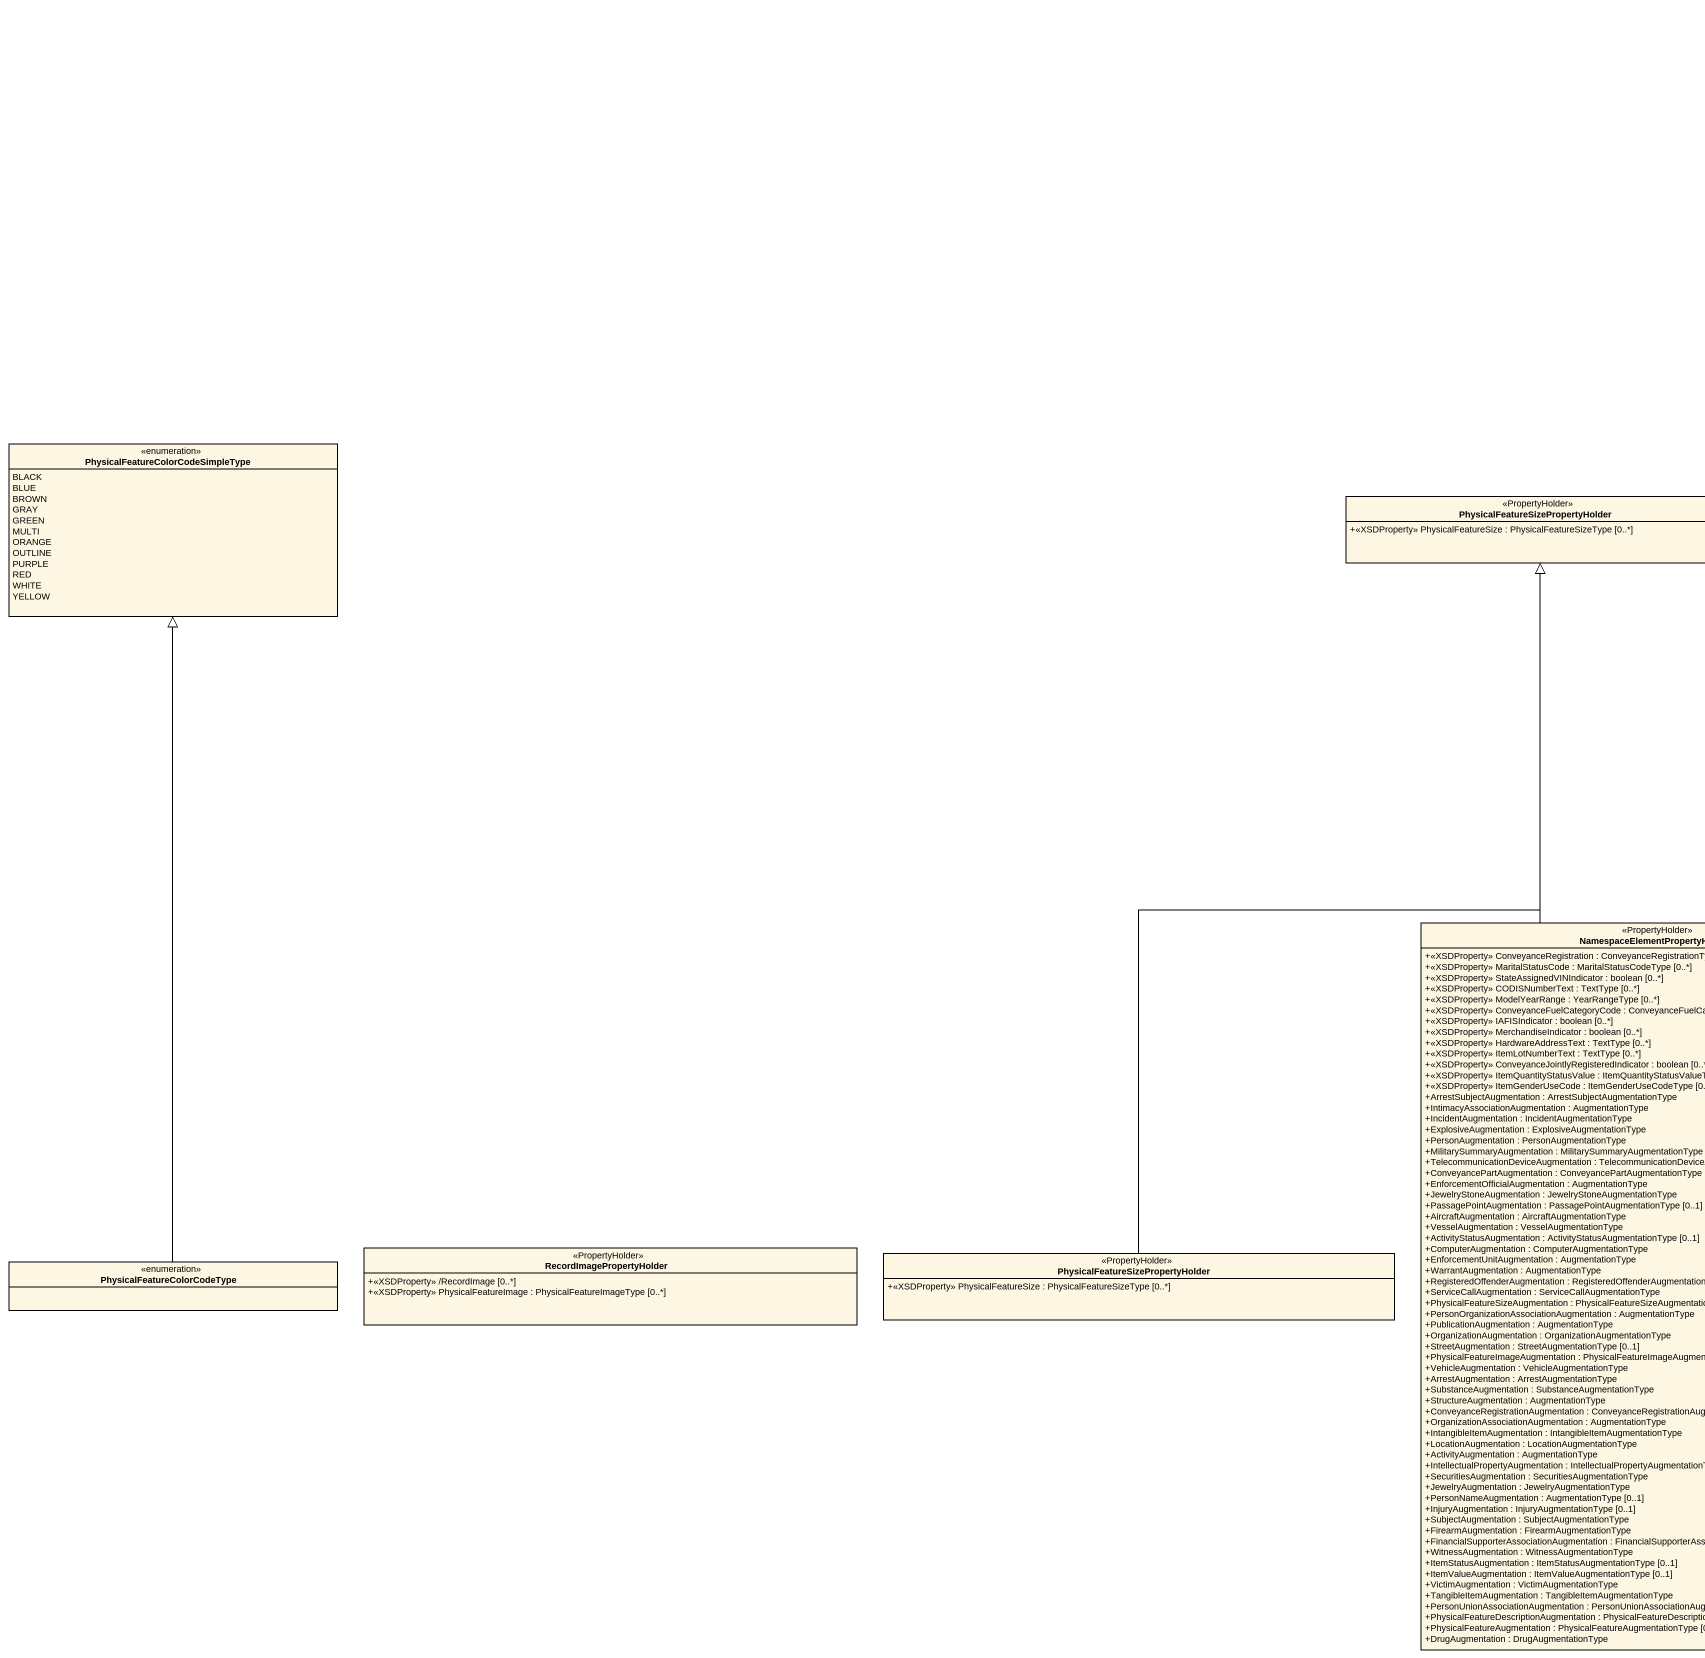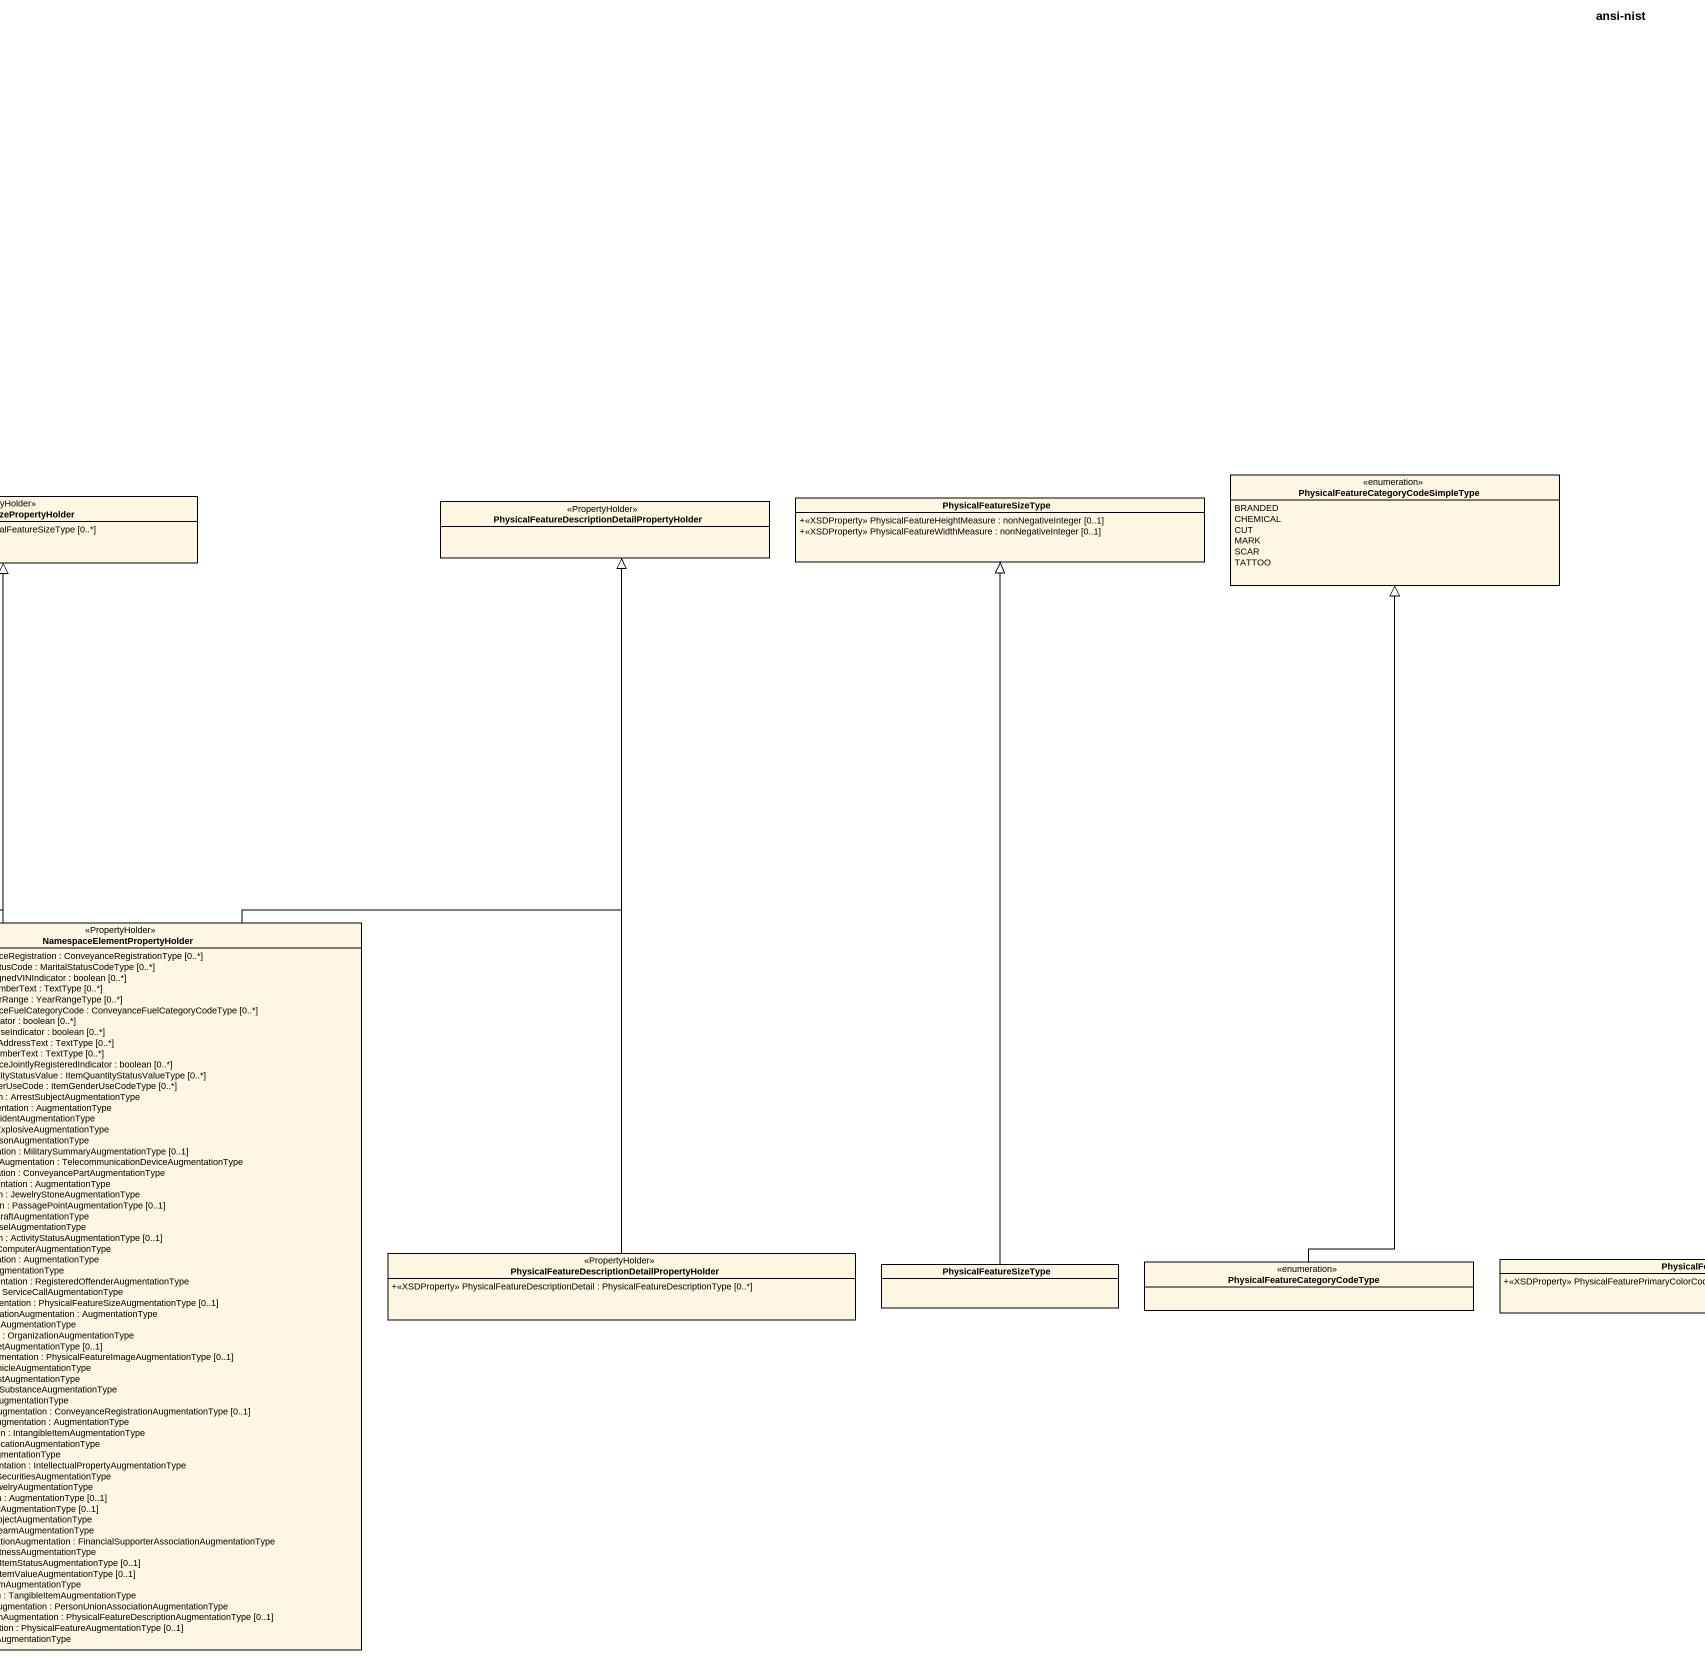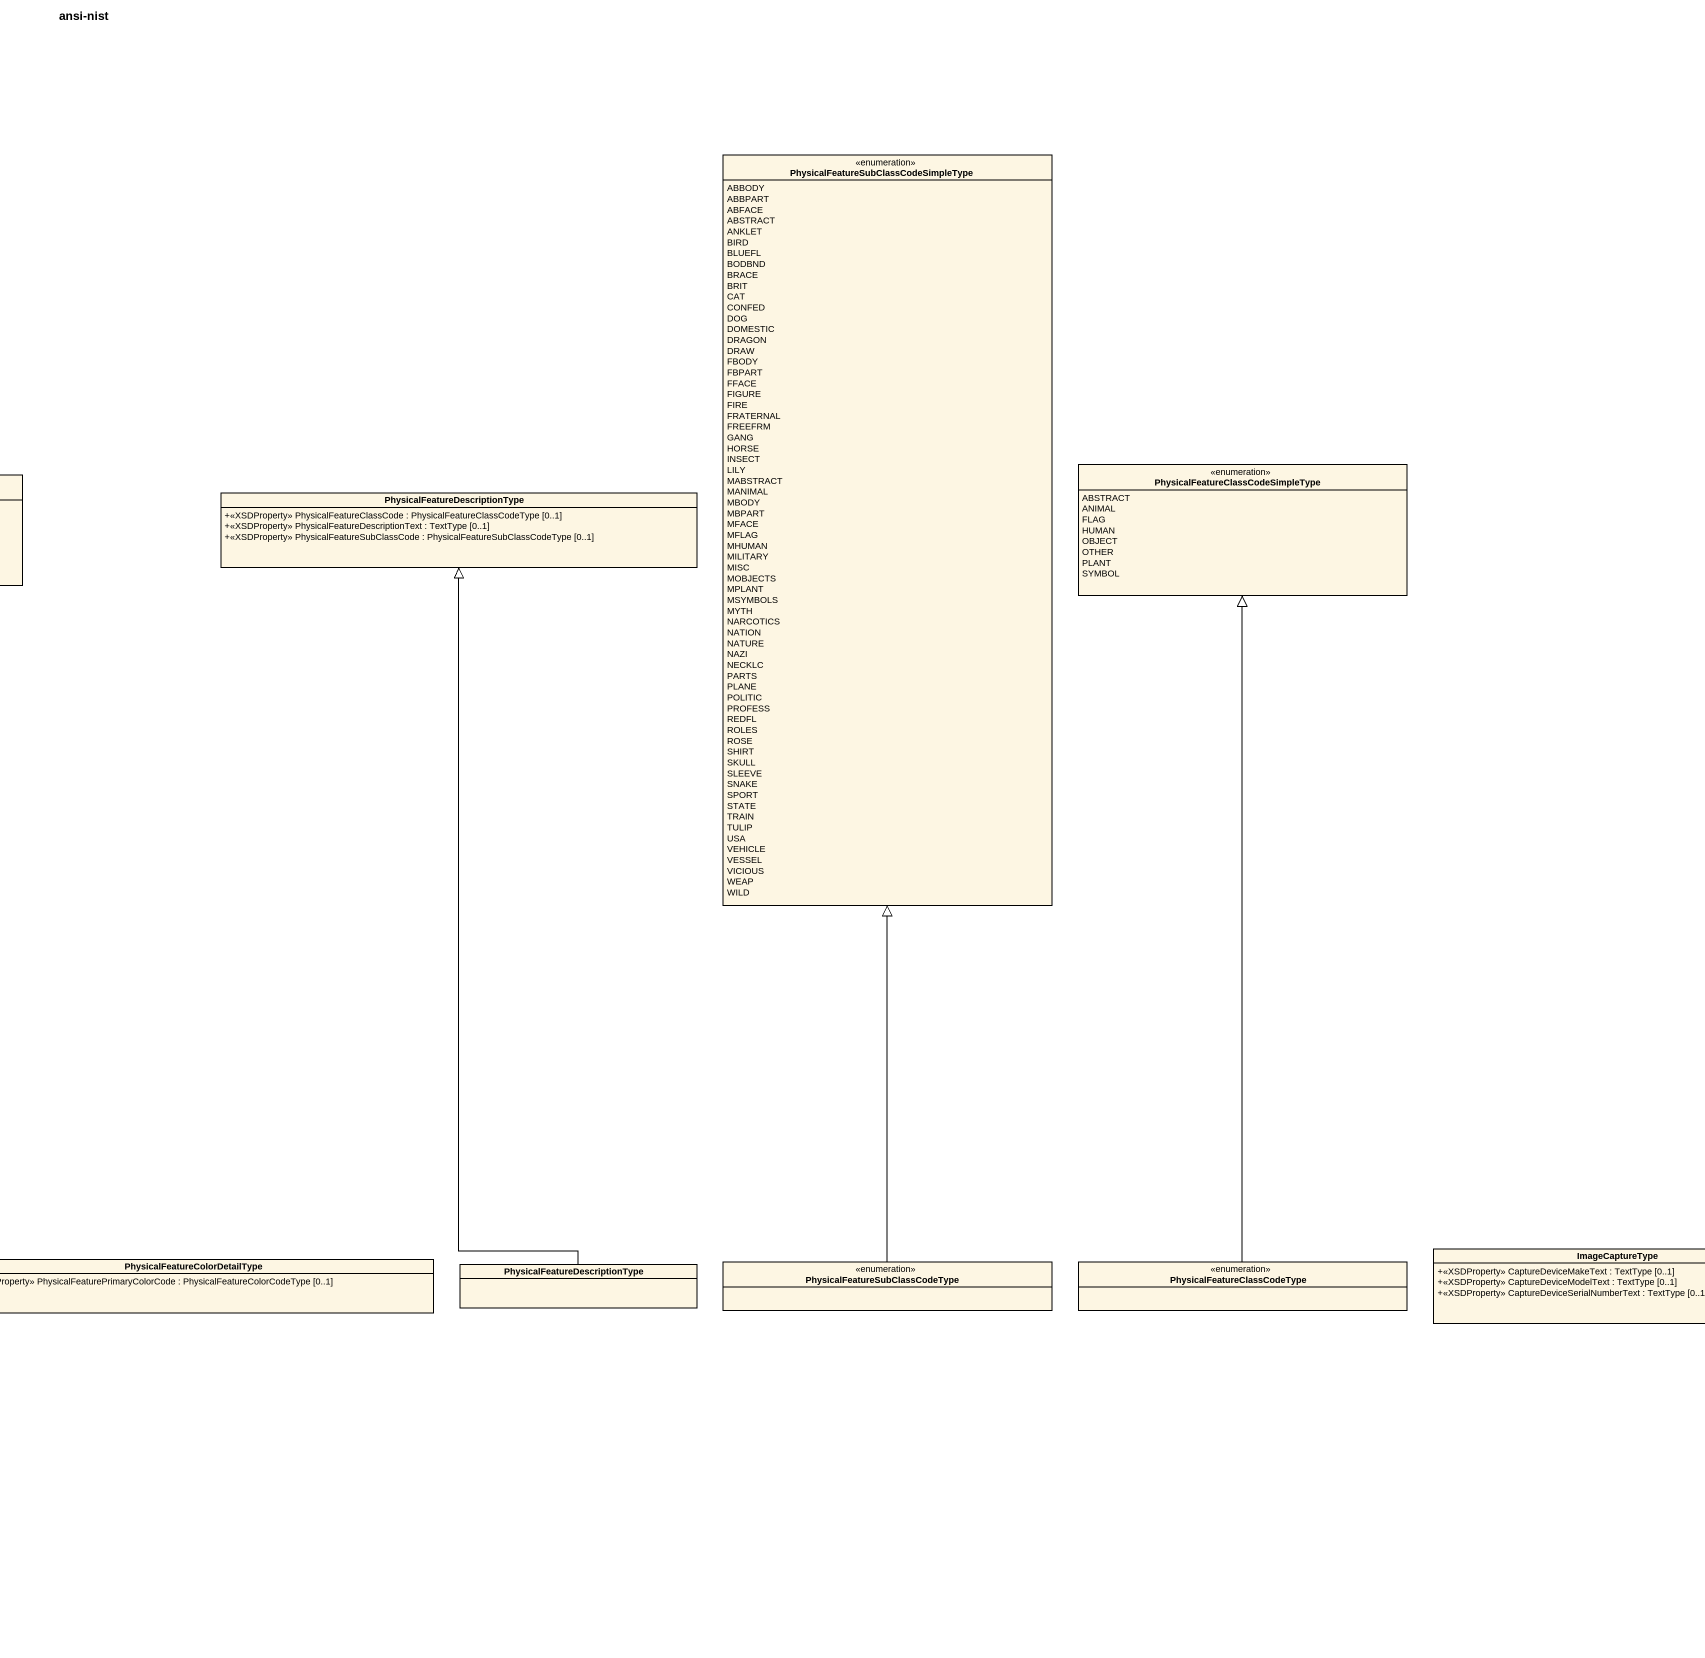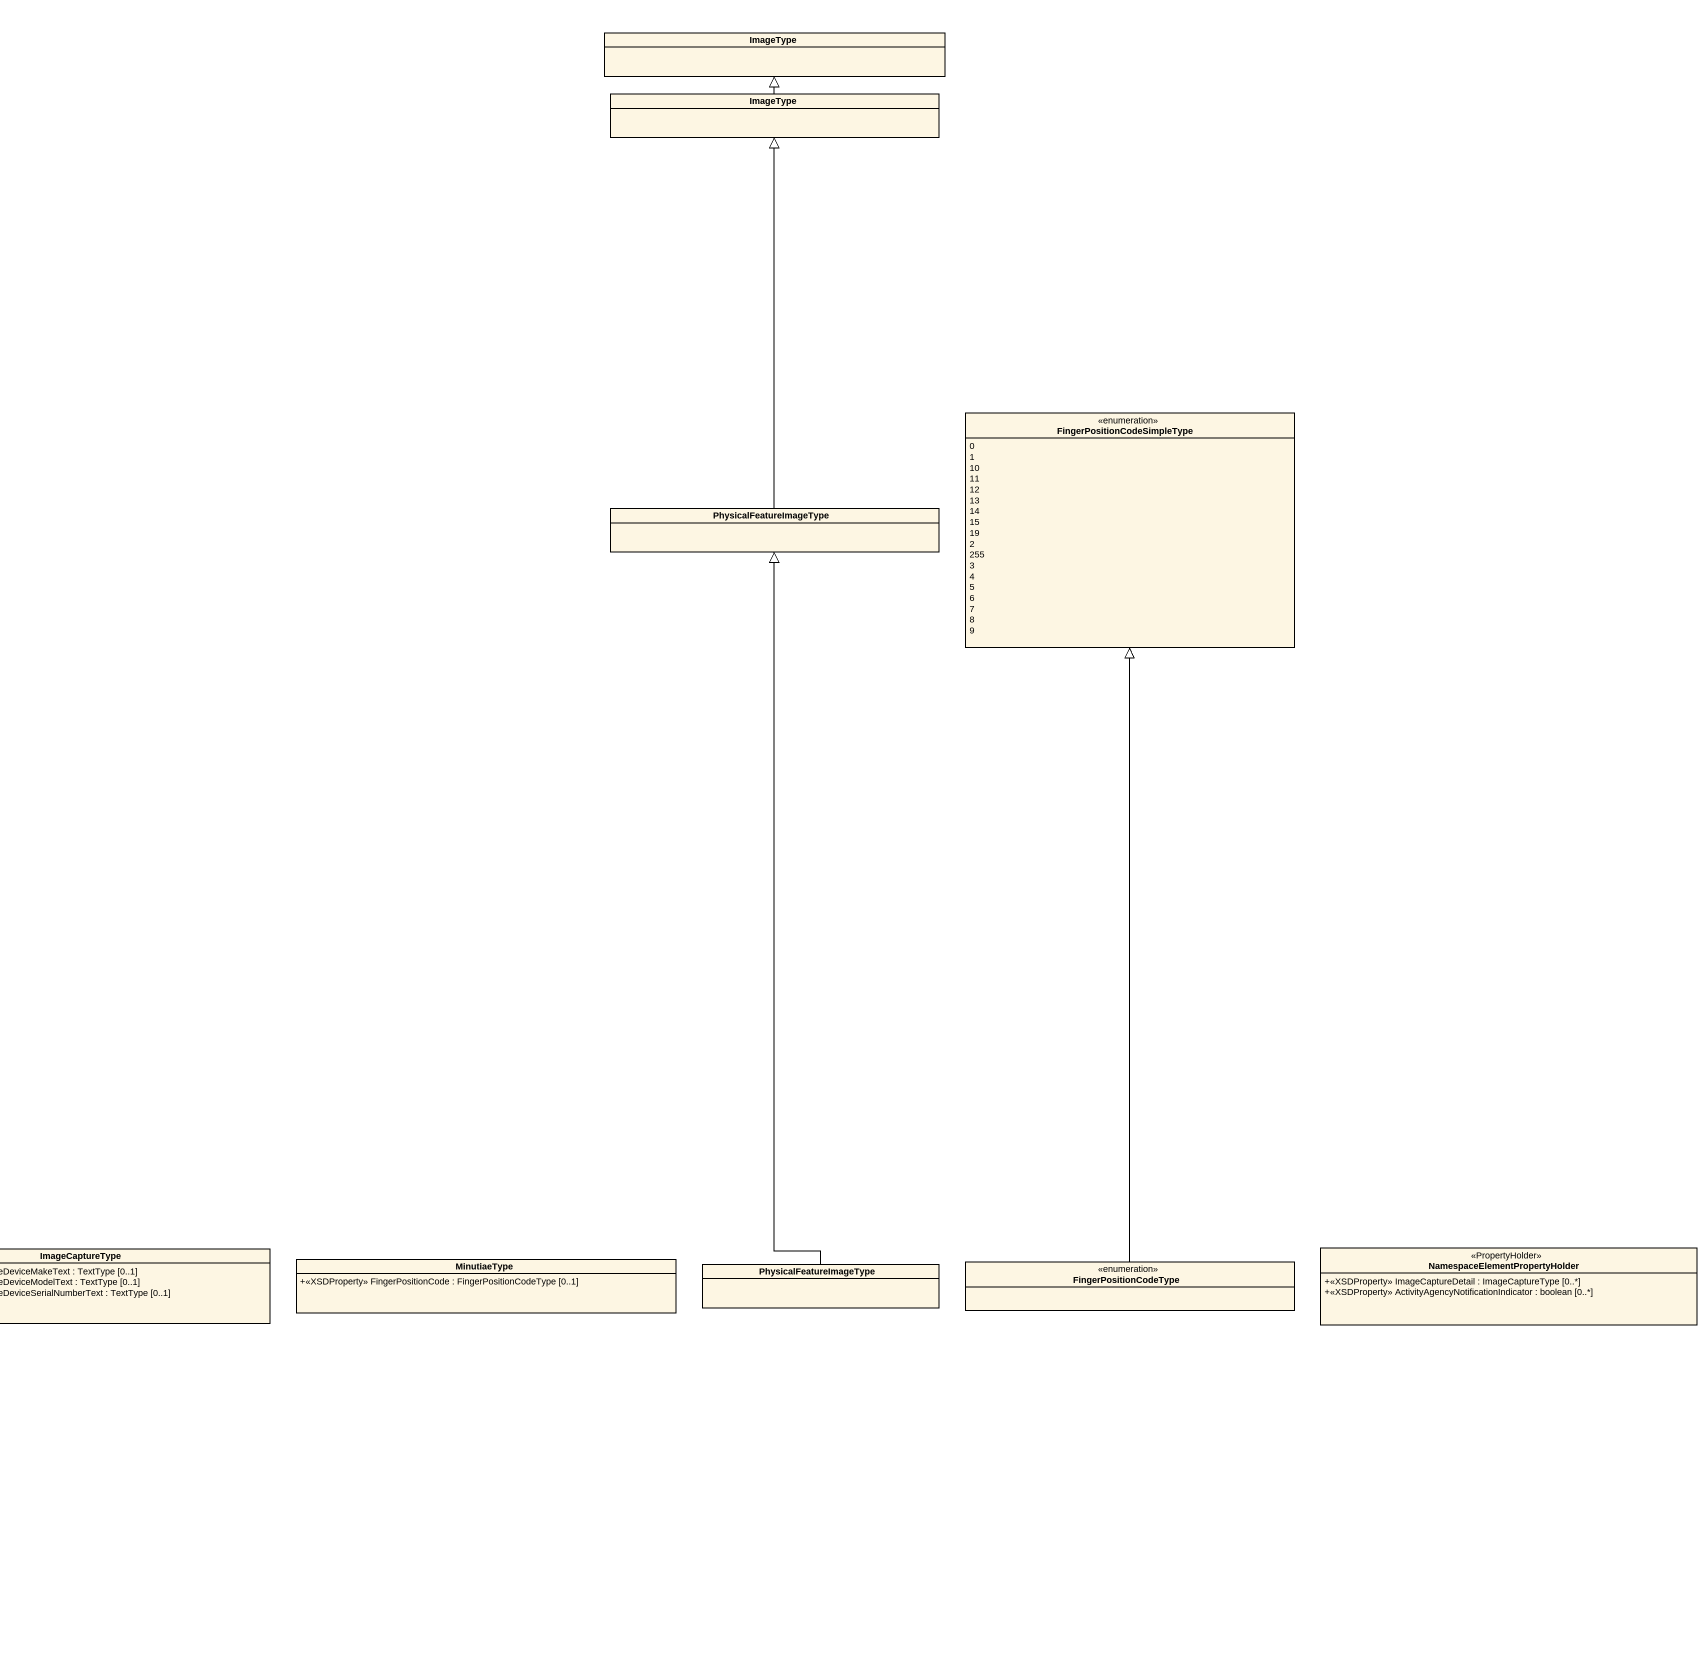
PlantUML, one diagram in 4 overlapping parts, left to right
@startuml
title ansi-nist
hide circle
hide empty members
skinparam classAttributeIconSize 0
class ImageType
class "ImageType" as ImageType_2
enum "PhysicalFeatureSubClassCodeSimpleType" as PhysicalFeatureSubClassCodeS {
  ABBODY
  ABBPART
  ABFACE
  ABSTRACT
  ANKLET
  BIRD
  BLUEFL
  BODBND
  BRACE
  BRIT
  CAT
  CONFED
  DOG
  DOMESTIC
  DRAGON
  DRAW
  FBODY
  FBPART
  FFACE
  FIGURE
  FIRE
  FRATERNAL
  FREEFRM
  GANG
  HORSE
  INSECT
  LILY
  MABSTRACT
  MANIMAL
  MBODY
  MBPART
  MFACE
  MFLAG
  MHUMAN
  MILITARY
  MISC
  MOBJECTS
  MPLANT
  MSYMBOLS
  MYTH
  NARCOTICS
  NATION
  NATURE
  NAZI
  NECKLC
  PARTS
  PLANE
  POLITIC
  PROFESS
  REDFL
  ROLES
  ROSE
  SHIRT
  SKULL
  SLEEVE
  SNAKE
  SPORT
  STATE
  TRAIN
  TULIP
  USA
  VEHICLE
  VESSEL
  VICIOUS
  WEAP
  WILD
}
enum FingerPositionCodeSimpleType {
  0
  1
  10
  11
  12
  13
  14
  15
  19
  2
  255
  3
  4
  5
  6
  7
  8
  9
}
enum "PhysicalFeatureColorCodeSimpleType" as PhysicalFeatureColorCodeSimp {
  BLACK
  BLUE
  BROWN
  GRAY
  GREEN
  MULTI
  ORANGE
  OUTLINE
  PURPLE
  RED
  WHITE
  YELLOW
}
enum "PhysicalFeatureClassCodeSimpleType" as PhysicalFeatureClassCodeSimp {
  ABSTRACT
  ANIMAL
  FLAG
  HUMAN
  OBJECT
  OTHER
  PLANT
  SYMBOL
}
class "PhysicalFeatureSizePropertyHolder" as PhysicalFeatureSizePropertyH <<PropertyHolder>> {
  +<<XSDProperty>> PhysicalFeatureSize : PhysicalFeatureSizeType [0..*]
}
class "PhysicalFeatureDescriptionDetailPropertyHolder" as PhysicalFeatureDescriptionDe <<PropertyHolder>>
class PhysicalFeatureSizeType {
  +<<XSDProperty>> PhysicalFeatureHeightMeasure : nonNegativeInteger [0..1]
  +<<XSDProperty>> PhysicalFeatureWidthMeasure : nonNegativeInteger [0..1]
}
enum "PhysicalFeatureCategoryCodeSimpleType" as PhysicalFeatureCategoryCodeS {
  BRANDED
  CHEMICAL
  CUT
  MARK
  SCAR
  TATTOO
}
class "PhysicalFeatureDescriptionType" as PhysicalFeatureDescriptionTy {
  +<<XSDProperty>> PhysicalFeatureClassCode : PhysicalFeatureClassCodeType [0..1]
  +<<XSDProperty>> PhysicalFeatureDescriptionText : TextType [0..1]
  +<<XSDProperty>> PhysicalFeatureSubClassCode : PhysicalFeatureSubClassCodeType [0..1]
}
class PhysicalFeatureImageType
class "NamespaceElementPropertyHolder" as NamespaceElementPropertyHold <<PropertyHolder>> {
  +<<XSDProperty>> ConveyanceRegistration : ConveyanceRegistrationType [0..*]
  +<<XSDProperty>> MaritalStatusCode : MaritalStatusCodeType [0..*]
  +<<XSDProperty>> StateAssignedVINIndicator : boolean [0..*]
  +<<XSDProperty>> CODISNumberText : TextType [0..*]
  +<<XSDProperty>> ModelYearRange : YearRangeType [0..*]
  +<<XSDProperty>> ConveyanceFuelCategoryCode : ConveyanceFuelCategoryCodeType [0..*]
  +<<XSDProperty>> IAFISIndicator : boolean [0..*]
  +<<XSDProperty>> MerchandiseIndicator : boolean [0..*]
  +<<XSDProperty>> HardwareAddressText : TextType [0..*]
  +<<XSDProperty>> ItemLotNumberText : TextType [0..*]
  +<<XSDProperty>> ConveyanceJointlyRegisteredIndicator : boolean [0..*]
  +<<XSDProperty>> ItemQuantityStatusValue : ItemQuantityStatusValueType [0..*]
  +<<XSDProperty>> ItemGenderUseCode : ItemGenderUseCodeType [0..*]
  +ArrestSubjectAugmentation : ArrestSubjectAugmentationType
  +IntimacyAssociationAugmentation : AugmentationType
  +IncidentAugmentation : IncidentAugmentationType
  +ExplosiveAugmentation : ExplosiveAugmentationType
  +PersonAugmentation : PersonAugmentationType
  +MilitarySummaryAugmentation : MilitarySummaryAugmentationType [0..1]
  +TelecommunicationDeviceAugmentation : TelecommunicationDeviceAugmentationType
  +ConveyancePartAugmentation : ConveyancePartAugmentationType
  +EnforcementOfficialAugmentation : AugmentationType
  +JewelryStoneAugmentation : JewelryStoneAugmentationType
  +PassagePointAugmentation : PassagePointAugmentationType [0..1]
  +AircraftAugmentation : AircraftAugmentationType
  +VesselAugmentation : VesselAugmentationType
  +ActivityStatusAugmentation : ActivityStatusAugmentationType [0..1]
  +ComputerAugmentation : ComputerAugmentationType
  +EnforcementUnitAugmentation : AugmentationType
  +WarrantAugmentation : AugmentationType
  +RegisteredOffenderAugmentation : RegisteredOffenderAugmentationType
  +ServiceCallAugmentation : ServiceCallAugmentationType
  +PhysicalFeatureSizeAugmentation : PhysicalFeatureSizeAugmentationType [0..1]
  +PersonOrganizationAssociationAugmentation : AugmentationType
  +PublicationAugmentation : AugmentationType
  +OrganizationAugmentation : OrganizationAugmentationType
  +StreetAugmentation : StreetAugmentationType [0..1]
  +PhysicalFeatureImageAugmentation : PhysicalFeatureImageAugmentationType [0..1]
  +VehicleAugmentation : VehicleAugmentationType
  +ArrestAugmentation : ArrestAugmentationType
  +SubstanceAugmentation : SubstanceAugmentationType
  +StructureAugmentation : AugmentationType
  +ConveyanceRegistrationAugmentation : ConveyanceRegistrationAugmentationType [0..1]
  +OrganizationAssociationAugmentation : AugmentationType
  +IntangibleItemAugmentation : IntangibleItemAugmentationType
  +LocationAugmentation : LocationAugmentationType
  +ActivityAugmentation : AugmentationType
  +IntellectualPropertyAugmentation : IntellectualPropertyAugmentationType
  +SecuritiesAugmentation : SecuritiesAugmentationType
  +JewelryAugmentation : JewelryAugmentationType
  +PersonNameAugmentation : AugmentationType [0..1]
  +InjuryAugmentation : InjuryAugmentationType [0..1]
  +SubjectAugmentation : SubjectAugmentationType
  +FirearmAugmentation : FirearmAugmentationType
  +FinancialSupporterAssociationAugmentation : FinancialSupporterAssociationAugmentationType
  +WitnessAugmentation : WitnessAugmentationType
  +ItemStatusAugmentation : ItemStatusAugmentationType [0..1]
  +ItemValueAugmentation : ItemValueAugmentationType [0..1]
  +VictimAugmentation : VictimAugmentationType
  +TangibleItemAugmentation : TangibleItemAugmentationType
  +PersonUnionAssociationAugmentation : PersonUnionAssociationAugmentationType
  +PhysicalFeatureDescriptionAugmentation : PhysicalFeatureDescriptionAugmentationType [0..1]
  +PhysicalFeatureAugmentation : PhysicalFeatureAugmentationType [0..1]
  +DrugAugmentation : DrugAugmentationType
}
enum PhysicalFeatureColorCodeType
class RecordImagePropertyHolder <<PropertyHolder>> {
  +<<XSDProperty>> /RecordImage [0..*]
  +<<XSDProperty>> PhysicalFeatureImage : PhysicalFeatureImageType [0..*]
}
class "PhysicalFeatureSizePropertyHolder" as PhysicalFeatureSizePropertyH_2 <<PropertyHolder>> {
  +<<XSDProperty>> PhysicalFeatureSize : PhysicalFeatureSizeType [0..*]
}
class "PhysicalFeatureDescriptionDetailPropertyHolder" as PhysicalFeatureDescriptionDe_2 <<PropertyHolder>> {
  +<<XSDProperty>> PhysicalFeatureDescriptionDetail : PhysicalFeatureDescriptionType [0..*]
}
class "PhysicalFeatureSizeType" as PhysicalFeatureSizeType_2
enum "PhysicalFeatureCategoryCodeType" as PhysicalFeatureCategoryCodeT
class "PhysicalFeatureColorDetailType" as PhysicalFeatureColorDetailTy {
  +<<XSDProperty>> PhysicalFeaturePrimaryColorCode : PhysicalFeatureColorCodeType [0..1]
}
class "PhysicalFeatureDescriptionType" as PhysicalFeatureDescriptionTy_2
enum "PhysicalFeatureSubClassCodeType" as PhysicalFeatureSubClassCodeT
enum PhysicalFeatureClassCodeType
class ImageCaptureType {
  +<<XSDProperty>> CaptureDeviceMakeText : TextType [0..1]
  +<<XSDProperty>> CaptureDeviceModelText : TextType [0..1]
  +<<XSDProperty>> CaptureDeviceSerialNumberText : TextType [0..1]
}
class MinutiaeType {
  +<<XSDProperty>> FingerPositionCode : FingerPositionCodeType [0..1]
}
class "PhysicalFeatureImageType" as PhysicalFeatureImageType_2
enum FingerPositionCodeType
class "NamespaceElementPropertyHolder" as NamespaceElementPropertyHold_2 <<PropertyHolder>> {
  +<<XSDProperty>> ImageCaptureDetail : ImageCaptureType [0..*]
  +<<XSDProperty>> ActivityAgencyNotificationIndicator : boolean [0..*]
}
ImageType_2 -up-|> ImageType
PhysicalFeatureImageType -up-|> ImageType_2
NamespaceElementPropertyHold -up-|> PhysicalFeatureSizePropertyH
NamespaceElementPropertyHold -up-|> PhysicalFeatureDescriptionDe
PhysicalFeatureColorCodeType -up-|> PhysicalFeatureColorCodeSimp
PhysicalFeatureSizePropertyH_2 -up-|> PhysicalFeatureSizePropertyH
PhysicalFeatureDescriptionDe_2 -up-|> PhysicalFeatureDescriptionDe
PhysicalFeatureSizeType_2 -up-|> PhysicalFeatureSizeType
PhysicalFeatureCategoryCodeT -up-|> PhysicalFeatureCategoryCodeS
PhysicalFeatureDescriptionTy_2 -up-|> PhysicalFeatureDescriptionTy
PhysicalFeatureSubClassCodeT -up-|> PhysicalFeatureSubClassCodeS
PhysicalFeatureClassCodeType -up-|> PhysicalFeatureClassCodeSimp
PhysicalFeatureImageType_2 -up-|> PhysicalFeatureImageType
FingerPositionCodeType -up-|> FingerPositionCodeSimpleType
@enduml
